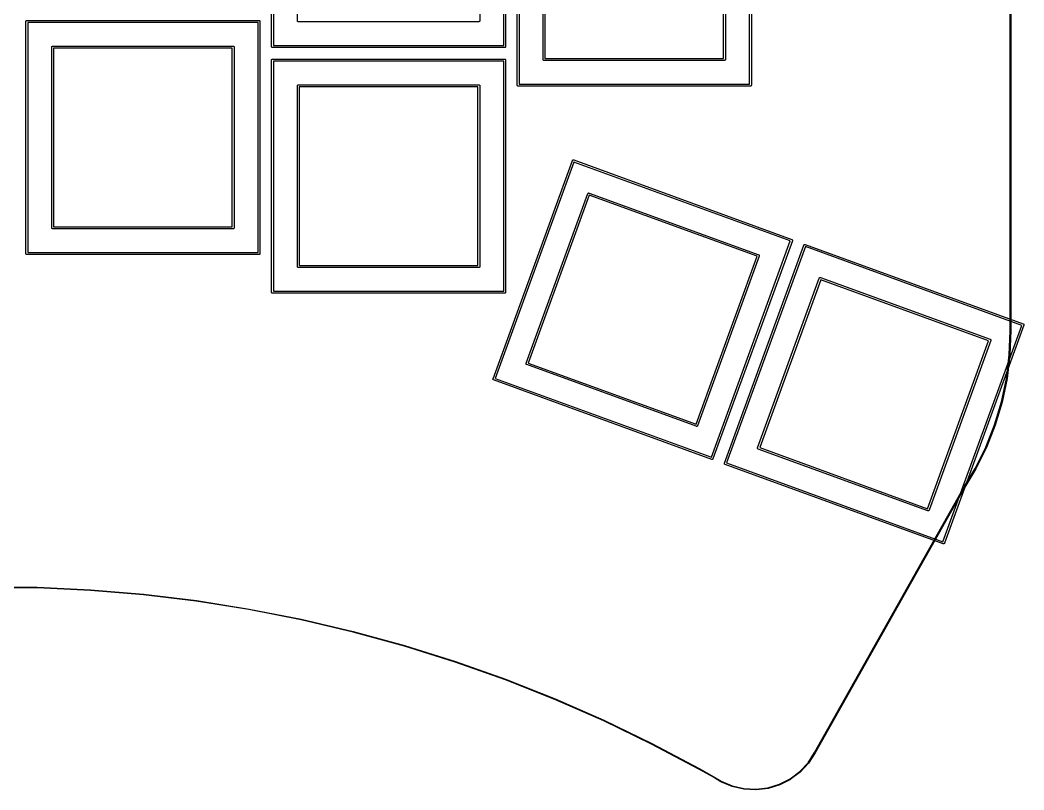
# Model space of a CAD drawing. Extents: x 38 to 193, y -155 to -33.
# Drawn here: x 114.7 to 192.5, y -154.7 to -95 of the extents above; entities that cross this region are included whole.
import ezdxf

# ---------------------------------------------------------------- set-up
doc = ezdxf.new("R2010")
doc.units = 0
doc.layers.add('BLACK', color=7, linetype='CONTINUOUS')

msp = doc.modelspace()

# ---------------------------------------------------------------- linework, layer by layer
at = {"layer": 'BLACK', "linetype": 'CONTINUOUS'}
for p, q in [((191.434, -119.091), (191.478, -45.3028)), ((191.528, -45.2982), (191.484, -119.093)), ((134.175, -97.0463), (134.175, -79.0537)), ((134.325, -79.125), (134.325, -96.975)), ((152.175, -96.975), (152.175, -79.125)), ((152.325, -79.0537), (152.325, -97.0463)), ((136.175, -95.0463), (136.175, -81.0537)), ((150.325, -81.0537), (150.325, -95.0463)), ((153.225, -100.046), (153.225, -82.0537)), ((153.375, -82.125), (153.375, -99.975)), ((171.225, -99.975), (171.225, -82.125)), ((171.375, -82.0537), (171.375, -100.046)), ((155.225, -98.0463), (155.225, -84.0537)), ((169.375, -84.0537), (169.375, -98.0463)), ((155.375, -84.125), (155.375, -97.975)), ((169.225, -97.975), (169.225, -84.125)), ((115.125, -95.1), (115.126, -95.0853)), ((115.125, -95.1037), (115.125, -95.1)), ((115.125, -113.096), (115.125, -95.1037)), ((115.126, -95.0853), (115.13, -95.0712)), ((115.13, -95.0712), (115.137, -95.0581)), ((115.137, -95.0581), (115.147, -95.0467)), ((115.147, -95.0467), (115.158, -95.0373)), ((115.158, -95.0373), (115.171, -95.0304)), ((115.171, -95.0304), (115.185, -95.0261)), ((115.185, -95.0261), (115.196, -95.025)), ((115.196, -95.025), (115.2, -95.0246)), ((115.2, -95.0246), (115.204, -95.025)), ((115.204, -95.025), (133.196, -95.025)), ((115.275, -95.175), (115.275, -113.025)), ((133.125, -95.175), (115.275, -95.175)), ((133.125, -113.025), (133.125, -95.175)), ((133.196, -95.025), (133.2, -95.0246)), ((133.2, -95.0246), (133.204, -95.025)), ((133.204, -95.025), (133.215, -95.0261)), ((133.215, -95.0261), (133.229, -95.0304)), ((133.229, -95.0304), (133.242, -95.0373)), ((133.242, -95.0373), (133.253, -95.0467)), ((133.253, -95.0467), (133.263, -95.0581)), ((133.263, -95.0581), (133.27, -95.0712)), ((133.27, -95.0712), (133.274, -95.0853)), ((133.274, -95.0853), (133.275, -95.1)), ((133.275, -95.1), (133.275, -95.1037)), ((133.275, -95.1037), (133.275, -113.096)), ((136.175, -95.05), (136.175, -95.0463)), ((136.176, -95.0647), (136.175, -95.05)), ((136.18, -95.0788), (136.176, -95.0647)), ((136.187, -95.0919), (136.18, -95.0788)), ((136.191, -95.0963), (136.187, -95.0919)), ((136.197, -95.1033), (136.191, -95.0963)), ((136.208, -95.1127), (136.197, -95.1033)), ((136.221, -95.1196), (136.208, -95.1127)), ((136.235, -95.1239), (136.221, -95.1196)), ((136.25, -95.1254), (136.235, -95.1239)), ((136.254, -95.125), (136.25, -95.1254)), ((150.246, -95.125), (136.254, -95.125)), ((150.25, -95.1254), (150.246, -95.125)), ((150.254, -95.125), (150.25, -95.1254)), ((150.265, -95.1239), (150.254, -95.125)), ((150.279, -95.1196), (150.265, -95.1239)), ((150.292, -95.1127), (150.279, -95.1196)), ((150.303, -95.1033), (150.292, -95.1127)), ((150.313, -95.0919), (150.303, -95.1033)), ((150.32, -95.0788), (150.313, -95.0919)), ((150.324, -95.0647), (150.32, -95.0788)), ((150.325, -95.05), (150.324, -95.0647)), ((150.325, -95.0463), (150.325, -95.05)), ((117.125, -97.1), (117.126, -97.0853)), ((117.125, -97.1037), (117.125, -97.1)), ((117.125, -111.096), (117.125, -97.1037)), ((117.126, -97.0853), (117.13, -97.0712)), ((117.13, -97.0712), (117.137, -97.0581)), ((117.137, -97.0581), (117.147, -97.0467)), ((117.147, -97.0467), (117.158, -97.0373)), ((117.158, -97.0373), (117.171, -97.0304)), ((117.171, -97.0304), (117.185, -97.0261)), ((117.185, -97.0261), (117.196, -97.025)), ((117.196, -97.025), (117.2, -97.0246)), ((117.2, -97.0246), (117.204, -97.025)), ((117.204, -97.025), (131.196, -97.025)), ((117.275, -97.175), (117.275, -111.025)), ((131.125, -97.175), (117.275, -97.175)), ((131.125, -111.025), (131.125, -97.175)), ((131.196, -97.025), (131.2, -97.0246)), ((131.2, -97.0246), (131.204, -97.025)), ((131.204, -97.025), (131.215, -97.0261)), ((131.215, -97.0261), (131.229, -97.0304)), ((131.229, -97.0304), (131.242, -97.0373)), ((131.242, -97.0373), (131.253, -97.0467)), ((131.253, -97.0467), (131.263, -97.0581)), ((131.263, -97.0581), (131.27, -97.0712)), ((131.27, -97.0712), (131.274, -97.0853)), ((131.274, -97.0853), (131.275, -97.1)), ((131.275, -97.1), (131.275, -97.1037)), ((131.275, -97.1037), (131.275, -111.096)), ((134.175, -97.05), (134.175, -97.0463)), ((134.176, -97.0647), (134.175, -97.05)), ((134.18, -97.0788), (134.176, -97.0647)), ((134.187, -97.0919), (134.18, -97.0788)), ((134.191, -97.0963), (134.187, -97.0919)), ((134.197, -97.1033), (134.191, -97.0963)), ((134.208, -97.1127), (134.197, -97.1033)), ((134.221, -97.1196), (134.208, -97.1127)), ((134.235, -97.1239), (134.221, -97.1196)), ((134.25, -97.1254), (134.235, -97.1239)), ((134.254, -97.125), (134.25, -97.1254)), ((152.246, -97.125), (134.254, -97.125)), ((134.325, -96.975), (152.175, -96.975)), ((152.25, -97.1254), (152.246, -97.125)), ((152.254, -97.125), (152.25, -97.1254)), ((152.265, -97.1239), (152.254, -97.125)), ((152.279, -97.1196), (152.265, -97.1239)), ((152.292, -97.1127), (152.279, -97.1196)), ((152.303, -97.1033), (152.292, -97.1127)), ((152.313, -97.0919), (152.303, -97.1033)), ((152.32, -97.0788), (152.313, -97.0919)), ((152.324, -97.0647), (152.32, -97.0788)), ((152.325, -97.05), (152.324, -97.0647)), ((152.325, -97.0463), (152.325, -97.05)), ((134.176, -98.0853), (134.18, -98.0712)), ((134.18, -98.0712), (134.187, -98.0581)), ((134.187, -98.0581), (134.197, -98.0467)), ((134.197, -98.0467), (134.208, -98.0373)), ((134.208, -98.0373), (134.221, -98.0304)), ((134.221, -98.0304), (134.235, -98.0261)), ((134.235, -98.0261), (134.246, -98.025)), ((134.246, -98.025), (134.25, -98.0246)), ((134.25, -98.0246), (134.254, -98.025)), ((134.254, -98.025), (152.246, -98.025)), ((152.246, -98.025), (152.25, -98.0246)), ((152.25, -98.0246), (152.254, -98.025)), ((152.254, -98.025), (152.265, -98.0261)), ((152.265, -98.0261), (152.279, -98.0304)), ((152.279, -98.0304), (152.292, -98.0373)), ((152.292, -98.0373), (152.303, -98.0467)), ((152.303, -98.0467), (152.313, -98.0581)), ((152.313, -98.0581), (152.32, -98.0712)), ((152.32, -98.0712), (152.324, -98.0853)), ((155.225, -98.05), (155.225, -98.0463)), ((155.226, -98.0647), (155.225, -98.05)), ((155.23, -98.0788), (155.226, -98.0647)), ((155.375, -97.975), (169.225, -97.975)), ((169.374, -98.0647), (169.37, -98.0788)), ((169.375, -98.05), (169.374, -98.0647)), ((169.375, -98.0463), (169.375, -98.05)), ((134.175, -98.1), (134.176, -98.0853)), ((134.175, -98.1037), (134.175, -98.1)), ((134.175, -116.096), (134.175, -98.1037)), ((134.325, -98.175), (134.325, -116.025)), ((152.175, -98.175), (134.325, -98.175)), ((152.175, -116.025), (152.175, -98.175)), ((152.324, -98.0853), (152.325, -98.1)), ((152.325, -98.1), (152.325, -98.1037)), ((152.325, -98.1037), (152.325, -116.096)), ((155.237, -98.0919), (155.23, -98.0788)), ((155.241, -98.0963), (155.237, -98.0919)), ((155.247, -98.1033), (155.241, -98.0963)), ((155.258, -98.1127), (155.247, -98.1033)), ((155.271, -98.1196), (155.258, -98.1127)), ((155.285, -98.1239), (155.271, -98.1196)), ((155.3, -98.1254), (155.285, -98.1239)), ((155.304, -98.125), (155.3, -98.1254)), ((169.296, -98.125), (155.304, -98.125)), ((169.3, -98.1254), (169.296, -98.125)), ((169.304, -98.125), (169.3, -98.1254)), ((169.315, -98.1239), (169.304, -98.125)), ((169.329, -98.1196), (169.315, -98.1239)), ((169.342, -98.1127), (169.329, -98.1196)), ((169.353, -98.1033), (169.342, -98.1127)), ((169.363, -98.0919), (169.353, -98.1033)), ((169.37, -98.0788), (169.363, -98.0919)), ((136.175, -100.1), (136.176, -100.085)), ((136.175, -100.104), (136.175, -100.1)), ((136.175, -114.096), (136.175, -100.104)), ((136.176, -100.085), (136.18, -100.071)), ((136.18, -100.071), (136.187, -100.058)), ((136.187, -100.058), (136.197, -100.047)), ((136.197, -100.047), (136.208, -100.037)), ((136.208, -100.037), (136.221, -100.03)), ((136.221, -100.03), (136.235, -100.026)), ((136.235, -100.026), (136.246, -100.025)), ((136.246, -100.025), (136.25, -100.025)), ((136.25, -100.025), (136.254, -100.025)), ((136.254, -100.025), (150.246, -100.025)), ((136.325, -100.175), (136.325, -114.025)), ((150.175, -100.175), (136.325, -100.175)), ((150.175, -114.025), (150.175, -100.175)), ((150.246, -100.025), (150.25, -100.025)), ((150.25, -100.025), (150.254, -100.025)), ((150.254, -100.025), (150.265, -100.026)), ((150.265, -100.026), (150.279, -100.03)), ((150.279, -100.03), (150.292, -100.037)), ((150.292, -100.037), (150.303, -100.047)), ((150.303, -100.047), (150.313, -100.058)), ((150.313, -100.058), (150.32, -100.071)), ((150.32, -100.071), (150.324, -100.085)), ((150.324, -100.085), (150.325, -100.1)), ((150.325, -100.1), (150.325, -100.104)), ((150.325, -100.104), (150.325, -114.096)), ((153.225, -100.05), (153.225, -100.046)), ((153.226, -100.065), (153.225, -100.05)), ((153.23, -100.079), (153.226, -100.065)), ((153.237, -100.092), (153.23, -100.079)), ((153.241, -100.096), (153.237, -100.092)), ((153.247, -100.103), (153.241, -100.096)), ((153.258, -100.113), (153.247, -100.103)), ((153.271, -100.12), (153.258, -100.113)), ((153.285, -100.124), (153.271, -100.12)), ((153.3, -100.125), (153.285, -100.124)), ((153.304, -100.125), (153.3, -100.125)), ((171.296, -100.125), (153.304, -100.125)), ((153.375, -99.975), (171.225, -99.975)), ((171.3, -100.125), (171.296, -100.125)), ((171.304, -100.125), (171.3, -100.125)), ((171.315, -100.124), (171.304, -100.125)), ((171.329, -100.12), (171.315, -100.124)), ((171.342, -100.113), (171.329, -100.12)), ((171.353, -100.103), (171.342, -100.113)), ((171.363, -100.092), (171.353, -100.103)), ((171.37, -100.079), (171.363, -100.092)), ((171.374, -100.065), (171.37, -100.079)), ((171.375, -100.05), (171.374, -100.065)), ((171.375, -100.046), (171.375, -100.05)), ((157.515, -105.864), (157.526, -105.854)), ((157.526, -105.854), (157.539, -105.846)), ((157.539, -105.846), (157.553, -105.841)), ((157.553, -105.841), (157.568, -105.839)), ((157.568, -105.839), (157.568, -105.839)), ((157.568, -105.839), (157.582, -105.84)), ((157.582, -105.84), (157.597, -105.844)), ((157.597, -105.844), (157.6, -105.845)), ((157.6, -105.845), (174.508, -111.999)), ((151.345, -122.8), (157.499, -105.892)), ((157.616, -106.011), (151.511, -122.784)), ((157.499, -105.892), (157.5, -105.889)), ((157.5, -105.889), (157.502, -105.885)), ((157.502, -105.885), (157.507, -105.875)), ((157.502, -105.885), (157.502, -105.885)), ((157.507, -105.875), (157.515, -105.864)), ((174.389, -112.116), (157.616, -106.011)), ((153.909, -121.605), (158.695, -108.456)), ((158.811, -108.574), (154.074, -121.589)), ((158.695, -108.452), (158.697, -108.449)), ((158.695, -108.456), (158.695, -108.452)), ((158.697, -108.449), (158.702, -108.439)), ((158.697, -108.449), (158.697, -108.449)), ((158.702, -108.439), (158.711, -108.427)), ((158.711, -108.427), (158.722, -108.417)), ((158.722, -108.417), (158.734, -108.41)), ((158.722, -108.417), (158.722, -108.417)), ((158.734, -108.41), (158.748, -108.405)), ((158.748, -108.405), (158.761, -108.403)), ((158.761, -108.403), (158.763, -108.403)), ((158.763, -108.403), (158.763, -108.403)), ((158.763, -108.403), (158.778, -108.404)), ((158.778, -108.404), (158.788, -108.406)), ((158.788, -108.406), (158.788, -108.406)), ((158.788, -108.406), (158.792, -108.407)), ((158.792, -108.407), (158.795, -108.409)), ((158.795, -108.409), (171.944, -113.195)), ((171.826, -113.311), (158.811, -108.574)), ((117.125, -111.1), (117.125, -111.096)), ((117.126, -111.115), (117.125, -111.1)), ((117.13, -111.129), (117.126, -111.115)), ((117.137, -111.142), (117.13, -111.129)), ((117.147, -111.153), (117.137, -111.142)), ((117.158, -111.163), (117.147, -111.153)), ((117.171, -111.17), (117.158, -111.163)), ((117.185, -111.174), (117.171, -111.17)), ((117.2, -111.175), (117.185, -111.174)), ((117.204, -111.175), (117.2, -111.175)), ((131.196, -111.175), (117.204, -111.175)), ((117.275, -111.025), (131.125, -111.025)), ((131.2, -111.175), (131.196, -111.175)), ((131.204, -111.175), (131.2, -111.175)), ((131.215, -111.174), (131.204, -111.175)), ((131.229, -111.17), (131.215, -111.174)), ((131.242, -111.163), (131.229, -111.17)), ((131.253, -111.153), (131.242, -111.163)), ((131.263, -111.142), (131.253, -111.153)), ((131.27, -111.129), (131.263, -111.142)), ((131.274, -111.115), (131.27, -111.129)), ((131.275, -111.1), (131.274, -111.115)), ((131.275, -111.096), (131.275, -111.1)), ((174.508, -111.999), (174.511, -112)), ((174.511, -112), (174.515, -112.002)), ((174.515, -112.002), (174.515, -112.002)), ((174.515, -112.002), (174.525, -112.007)), ((174.525, -112.007), (174.536, -112.015)), ((174.536, -112.015), (174.546, -112.026)), ((174.546, -112.026), (174.554, -112.039)), ((174.554, -112.039), (174.559, -112.053)), ((174.56, -112.082), (174.556, -112.097)), ((174.559, -112.053), (174.561, -112.068)), ((174.561, -112.068), (174.56, -112.082)), ((168.284, -128.889), (174.389, -112.116)), ((174.555, -112.1), (168.401, -129.008)), ((169.295, -129.35), (175.449, -112.442)), ((175.566, -112.561), (169.461, -129.334)), ((174.556, -112.097), (174.555, -112.1)), ((175.449, -112.442), (175.45, -112.439)), ((175.45, -112.439), (175.452, -112.435)), ((175.452, -112.435), (175.457, -112.425)), ((175.452, -112.435), (175.452, -112.435)), ((175.457, -112.425), (175.465, -112.414)), ((175.465, -112.414), (175.476, -112.404)), ((175.476, -112.404), (175.489, -112.396)), ((175.489, -112.396), (175.503, -112.391)), ((175.503, -112.391), (175.518, -112.389)), ((175.518, -112.389), (175.518, -112.389)), ((175.518, -112.389), (175.532, -112.39)), ((175.532, -112.39), (175.547, -112.394)), ((175.547, -112.394), (175.55, -112.395)), ((175.55, -112.395), (192.458, -118.549)), ((192.339, -118.666), (175.566, -112.561)), ((115.125, -113.1), (115.125, -113.096)), ((115.126, -113.115), (115.125, -113.1)), ((115.13, -113.129), (115.126, -113.115)), ((115.137, -113.142), (115.13, -113.129)), ((115.147, -113.153), (115.137, -113.142)), ((115.158, -113.163), (115.147, -113.153)), ((115.171, -113.17), (115.158, -113.163)), ((115.185, -113.174), (115.171, -113.17)), ((115.2, -113.175), (115.185, -113.174)), ((115.204, -113.175), (115.2, -113.175)), ((133.196, -113.175), (115.204, -113.175)), ((115.275, -113.025), (133.125, -113.025)), ((133.2, -113.175), (133.196, -113.175)), ((133.204, -113.175), (133.2, -113.175)), ((133.215, -113.174), (133.204, -113.175)), ((133.229, -113.17), (133.215, -113.174)), ((133.242, -113.163), (133.229, -113.17)), ((133.253, -113.153), (133.242, -113.163)), ((133.263, -113.142), (133.253, -113.153)), ((133.27, -113.129), (133.263, -113.142)), ((133.274, -113.115), (133.27, -113.129)), ((133.275, -113.1), (133.274, -113.115)), ((133.275, -113.096), (133.275, -113.1)), ((167.089, -126.326), (171.826, -113.311)), ((171.991, -113.295), (167.205, -126.444)), ((171.944, -113.195), (171.948, -113.195)), ((171.948, -113.195), (171.951, -113.197)), ((171.951, -113.197), (171.951, -113.197)), ((171.951, -113.197), (171.961, -113.202)), ((171.961, -113.202), (171.973, -113.211)), ((171.973, -113.211), (171.983, -113.222)), ((171.983, -113.222), (171.983, -113.222)), ((171.983, -113.222), (171.99, -113.234)), ((171.99, -113.234), (171.995, -113.248)), ((171.993, -113.292), (171.991, -113.295)), ((171.994, -113.288), (171.993, -113.292)), ((171.996, -113.278), (171.994, -113.288)), ((171.995, -113.248), (171.997, -113.263)), ((171.997, -113.263), (171.996, -113.278)), ((136.175, -114.1), (136.175, -114.096)), ((136.176, -114.115), (136.175, -114.1)), ((136.18, -114.129), (136.176, -114.115)), ((136.187, -114.142), (136.18, -114.129)), ((136.197, -114.153), (136.187, -114.142)), ((136.208, -114.163), (136.197, -114.153)), ((136.221, -114.17), (136.208, -114.163)), ((136.235, -114.174), (136.221, -114.17)), ((136.25, -114.175), (136.235, -114.174)), ((136.254, -114.175), (136.25, -114.175)), ((150.246, -114.175), (136.254, -114.175)), ((136.325, -114.025), (150.175, -114.025)), ((150.25, -114.175), (150.246, -114.175)), ((150.254, -114.175), (150.25, -114.175)), ((150.265, -114.174), (150.254, -114.175)), ((150.279, -114.17), (150.265, -114.174)), ((150.292, -114.163), (150.279, -114.17)), ((150.303, -114.153), (150.292, -114.163)), ((150.313, -114.142), (150.303, -114.153)), ((150.32, -114.129), (150.313, -114.142)), ((150.324, -114.115), (150.32, -114.129)), ((150.325, -114.1), (150.324, -114.115)), ((150.325, -114.096), (150.325, -114.1)), ((171.859, -128.155), (176.645, -115.006)), ((176.761, -115.124), (172.024, -128.139)), ((176.645, -115.002), (176.647, -114.999)), ((176.645, -115.006), (176.645, -115.002)), ((176.647, -114.999), (176.652, -114.989)), ((176.647, -114.999), (176.647, -114.999)), ((176.652, -114.989), (176.661, -114.977)), ((176.661, -114.977), (176.672, -114.967)), ((176.672, -114.967), (176.684, -114.96)), ((176.672, -114.967), (176.672, -114.967)), ((176.684, -114.96), (176.698, -114.955)), ((176.698, -114.955), (176.711, -114.953)), ((176.711, -114.953), (176.713, -114.953)), ((176.713, -114.953), (176.713, -114.953)), ((176.713, -114.953), (176.728, -114.954)), ((176.728, -114.954), (176.738, -114.956)), ((176.738, -114.956), (176.738, -114.956)), ((176.738, -114.956), (176.742, -114.957)), ((176.742, -114.957), (176.745, -114.959)), ((176.745, -114.959), (189.894, -119.745)), ((189.776, -119.861), (176.761, -115.124)), ((134.175, -116.1), (134.175, -116.096)), ((134.176, -116.115), (134.175, -116.1)), ((134.18, -116.129), (134.176, -116.115)), ((134.187, -116.142), (134.18, -116.129)), ((134.197, -116.153), (134.187, -116.142)), ((134.208, -116.163), (134.197, -116.153)), ((134.221, -116.17), (134.208, -116.163)), ((134.235, -116.174), (134.221, -116.17)), ((134.25, -116.175), (134.235, -116.174)), ((134.254, -116.175), (134.25, -116.175)), ((152.246, -116.175), (134.254, -116.175)), ((134.325, -116.025), (152.175, -116.025)), ((152.25, -116.175), (152.246, -116.175)), ((152.254, -116.175), (152.25, -116.175)), ((152.265, -116.174), (152.254, -116.175)), ((152.279, -116.17), (152.265, -116.174)), ((152.292, -116.163), (152.279, -116.17)), ((152.303, -116.153), (152.292, -116.163)), ((152.313, -116.142), (152.303, -116.153)), ((152.32, -116.129), (152.313, -116.142)), ((152.324, -116.115), (152.32, -116.129)), ((152.325, -116.1), (152.324, -116.115)), ((152.325, -116.096), (152.325, -116.1)), ((186.234, -135.439), (192.339, -118.666)), ((192.505, -118.65), (186.351, -135.558)), ((192.458, -118.549), (192.461, -118.55)), ((192.461, -118.55), (192.465, -118.552)), ((192.465, -118.552), (192.465, -118.552)), ((192.465, -118.552), (192.475, -118.557)), ((192.475, -118.557), (192.486, -118.565)), ((192.486, -118.565), (192.496, -118.576)), ((192.496, -118.576), (192.504, -118.589)), ((192.504, -118.589), (192.509, -118.603)), ((192.506, -118.647), (192.505, -118.65)), ((192.51, -118.632), (192.506, -118.647)), ((192.509, -118.603), (192.511, -118.618)), ((192.511, -118.618), (192.51, -118.632)), ((185.039, -132.876), (189.776, -119.861)), ((189.941, -119.845), (185.155, -132.994)), ((189.894, -119.745), (189.898, -119.745)), ((189.898, -119.745), (189.901, -119.747)), ((189.901, -119.747), (189.901, -119.747)), ((189.901, -119.747), (189.911, -119.752)), ((189.911, -119.752), (189.923, -119.761)), ((189.923, -119.761), (189.933, -119.772)), ((189.933, -119.772), (189.933, -119.772)), ((189.933, -119.772), (189.94, -119.784)), ((189.94, -119.784), (189.945, -119.798)), ((189.943, -119.842), (189.941, -119.845)), ((189.944, -119.838), (189.943, -119.842)), ((189.946, -119.828), (189.944, -119.838)), ((189.945, -119.798), (189.947, -119.813)), ((189.947, -119.813), (189.946, -119.828)), ((191.371, -120.946), (191.434, -119.091)), ((191.484, -119.093), (191.421, -120.949)), ((191.484, -119.093), (191.484, -119.093)), ((191.15, -122.788), (191.371, -120.946)), ((191.421, -120.951), (191.199, -122.795)), ((191.421, -120.949), (191.421, -120.95)), ((191.421, -120.95), (191.421, -120.951)), ((191.421, -120.951), (191.421, -120.951)), ((153.903, -121.637), (153.904, -121.622)), ((153.905, -121.652), (153.903, -121.637)), ((153.904, -121.622), (153.907, -121.608)), ((153.91, -121.666), (153.905, -121.652)), ((153.907, -121.608), (153.909, -121.605)), ((153.917, -121.678), (153.91, -121.666)), ((153.927, -121.689), (153.917, -121.678)), ((153.939, -121.698), (153.927, -121.689)), ((153.952, -121.705), (153.939, -121.698)), ((153.956, -121.705), (153.952, -121.705)), ((167.105, -126.491), (153.956, -121.705)), ((154.074, -121.589), (167.089, -126.326)), ((151.339, -122.832), (151.34, -122.818)), ((151.341, -122.847), (151.339, -122.832)), ((151.34, -122.818), (151.344, -122.803)), ((151.346, -122.861), (151.341, -122.847)), ((151.344, -122.803), (151.345, -122.8)), ((151.354, -122.874), (151.346, -122.861)), ((151.364, -122.885), (151.354, -122.874)), ((151.375, -122.893), (151.364, -122.885)), ((151.389, -122.9), (151.375, -122.893)), ((151.392, -122.901), (151.389, -122.9)), ((168.3, -129.055), (151.392, -122.901)), ((151.511, -122.784), (168.284, -128.889)), ((190.772, -124.605), (191.15, -122.788)), ((191.199, -122.797), (190.821, -124.616)), ((191.199, -122.795), (191.199, -122.797)), ((191.199, -122.797), (191.199, -122.797)), ((191.199, -122.797), (191.199, -122.797)), ((190.241, -126.382), (190.772, -124.605)), ((190.82, -124.618), (190.288, -126.398)), ((190.821, -124.617), (190.82, -124.618)), ((190.82, -124.618), (190.82, -124.618)), ((190.821, -124.616), (190.821, -124.617)), ((167.108, -126.493), (167.105, -126.491)), ((167.115, -126.495), (167.108, -126.493)), ((167.122, -126.496), (167.115, -126.495)), ((167.137, -126.497), (167.122, -126.496)), ((167.152, -126.495), (167.137, -126.497)), ((167.166, -126.49), (167.152, -126.495)), ((167.172, -126.486), (167.166, -126.49)), ((167.178, -126.483), (167.172, -126.486)), ((167.189, -126.473), (167.178, -126.483)), ((167.198, -126.461), (167.189, -126.473)), ((167.203, -126.451), (167.198, -126.461)), ((167.205, -126.448), (167.203, -126.451)), ((167.203, -126.451), (167.203, -126.451)), ((167.205, -126.444), (167.205, -126.448)), ((189.559, -128.108), (190.241, -126.382)), ((190.288, -126.4), (189.606, -128.127)), ((190.288, -126.398), (190.288, -126.399)), ((190.288, -126.399), (190.288, -126.399)), ((190.288, -126.399), (190.288, -126.4)), ((171.853, -128.187), (171.854, -128.172)), ((171.855, -128.202), (171.853, -128.187)), ((171.854, -128.172), (171.857, -128.158)), ((171.86, -128.216), (171.855, -128.202)), ((171.857, -128.158), (171.859, -128.155)), ((171.867, -128.228), (171.86, -128.216)), ((171.877, -128.239), (171.867, -128.228)), ((171.889, -128.248), (171.877, -128.239)), ((171.902, -128.255), (171.889, -128.248)), ((171.906, -128.255), (171.902, -128.255)), ((185.055, -133.041), (171.906, -128.255)), ((172.024, -128.139), (185.039, -132.876)), ((188.733, -129.769), (189.559, -128.108)), ((189.605, -128.129), (188.778, -129.792)), ((189.606, -128.127), (189.605, -128.127)), ((189.605, -128.127), (189.605, -128.129)), ((189.605, -128.129), (189.605, -128.129)), ((189.605, -128.129), (189.605, -128.129)), ((189.606, -128.127), (189.606, -128.127)), ((168.303, -129.056), (168.3, -129.055)), ((168.313, -129.059), (168.303, -129.056)), ((168.318, -129.06), (168.313, -129.059)), ((168.332, -129.061), (168.318, -129.06)), ((168.347, -129.059), (168.332, -129.061)), ((168.361, -129.054), (168.347, -129.059)), ((168.374, -129.046), (168.361, -129.054)), ((168.385, -129.036), (168.374, -129.046)), ((168.393, -129.025), (168.385, -129.036)), ((168.4, -129.011), (168.393, -129.025)), ((168.401, -129.008), (168.4, -129.011)), ((169.289, -129.382), (169.29, -129.368)), ((169.291, -129.397), (169.289, -129.382)), ((169.29, -129.368), (169.294, -129.353)), ((169.296, -129.411), (169.291, -129.397)), ((169.294, -129.353), (169.295, -129.35)), ((169.304, -129.424), (169.296, -129.411)), ((169.314, -129.435), (169.304, -129.424)), ((169.325, -129.443), (169.314, -129.435)), ((169.339, -129.45), (169.325, -129.443)), ((169.342, -129.451), (169.339, -129.45)), ((186.25, -135.605), (169.342, -129.451)), ((169.461, -129.334), (186.234, -135.439)), ((187.879, -131.186), (188.733, -129.769)), ((188.777, -129.794), (187.922, -131.213)), ((188.778, -129.792), (188.777, -129.792)), ((188.777, -129.792), (188.777, -129.794)), ((188.777, -129.794), (188.777, -129.794)), ((188.777, -129.794), (188.777, -129.794)), ((188.778, -129.792), (188.778, -129.792)), ((188.778, -129.792), (188.778, -129.792)), ((176.279, -151.787), (187.879, -131.187)), ((187.922, -131.213), (176.321, -151.813)), ((187.879, -131.187), (187.879, -131.186)), ((185.058, -133.043), (185.055, -133.041)), ((185.065, -133.045), (185.058, -133.043)), ((185.072, -133.046), (185.065, -133.045)), ((185.087, -133.047), (185.072, -133.046)), ((185.102, -133.045), (185.087, -133.047)), ((185.116, -133.04), (185.102, -133.045)), ((185.128, -133.033), (185.116, -133.04)), ((185.139, -133.023), (185.128, -133.033)), ((185.148, -133.011), (185.139, -133.023)), ((185.153, -133.001), (185.148, -133.011)), ((185.155, -132.998), (185.153, -133.001)), ((185.153, -133.001), (185.153, -133.001)), ((185.155, -132.994), (185.155, -132.998)), ((186.253, -135.606), (186.25, -135.605)), ((186.263, -135.609), (186.253, -135.606)), ((186.268, -135.61), (186.263, -135.609)), ((186.282, -135.611), (186.268, -135.61)), ((186.297, -135.609), (186.282, -135.611)), ((186.311, -135.604), (186.297, -135.609)), ((186.324, -135.596), (186.311, -135.604)), ((186.335, -135.586), (186.324, -135.596)), ((186.343, -135.575), (186.335, -135.586)), ((186.35, -135.561), (186.343, -135.575)), ((186.351, -135.558), (186.35, -135.561)), ((116, -139.019), (42.9988, -139.025)), ((43.0028, -138.975), (116.001, -138.969)), ((120.125, -139.214), (116, -139.019)), ((116.001, -138.969), (116.002, -138.97)), ((116.002, -138.97), (120.127, -139.164)), ((124.24, -139.56), (120.125, -139.214)), ((120.127, -139.164), (120.128, -139.165)), ((120.128, -139.165), (120.128, -139.165)), ((120.128, -139.165), (120.128, -139.165)), ((120.128, -139.165), (124.244, -139.511)), ((128.339, -140.057), (124.24, -139.56)), ((124.244, -139.511), (124.245, -139.511)), ((124.245, -139.511), (124.245, -139.511)), ((124.245, -139.511), (124.245, -139.511)), ((124.245, -139.511), (128.346, -140.007)), ((132.418, -140.703), (128.339, -140.057)), ((128.346, -140.007), (128.346, -140.007)), ((128.346, -140.007), (128.347, -140.007)), ((128.347, -140.007), (128.347, -140.007)), ((128.347, -140.007), (132.426, -140.654)), ((136.47, -141.499), (132.418, -140.703)), ((132.426, -140.654), (132.427, -140.654)), ((132.427, -140.654), (132.427, -140.654)), ((132.427, -140.654), (132.427, -140.654)), ((132.427, -140.654), (136.481, -141.45)), ((140.491, -142.442), (136.47, -141.499)), ((136.481, -141.45), (136.481, -141.45)), ((136.481, -141.45), (136.481, -141.45)), ((136.481, -141.45), (136.481, -141.45)), ((136.481, -141.45), (140.503, -142.394)), ((140.503, -142.394), (140.503, -142.394)), ((140.503, -142.394), (140.504, -142.394)), ((140.504, -142.394), (140.504, -142.394)), ((140.504, -142.394), (144.488, -143.484)), ((144.474, -143.532), (140.491, -142.442)), ((148.415, -144.768), (144.474, -143.532)), ((144.488, -143.484), (144.488, -143.484)), ((144.488, -143.484), (144.489, -143.484)), ((144.489, -143.484), (144.489, -143.484)), ((144.489, -143.484), (148.43, -144.72)), ((152.307, -146.146), (148.415, -144.768)), ((148.43, -144.72), (148.431, -144.72)), ((148.431, -144.72), (148.431, -144.72)), ((148.431, -144.72), (148.431, -144.72)), ((148.431, -144.72), (152.324, -146.099)), ((156.147, -147.667), (152.307, -146.146)), ((152.324, -146.099), (152.325, -146.1)), ((152.325, -146.1), (152.325, -146.1)), ((152.325, -146.1), (152.325, -146.1)), ((152.325, -146.1), (156.166, -147.621)), ((159.928, -149.327), (156.147, -147.667)), ((156.166, -147.621), (156.166, -147.621)), ((156.166, -147.621), (156.166, -147.621)), ((156.166, -147.621), (156.167, -147.621)), ((156.167, -147.621), (159.949, -149.282)), ((163.646, -151.125), (159.928, -149.327)), ((159.949, -149.282), (159.949, -149.282)), ((159.949, -149.282), (159.949, -149.282)), ((159.949, -149.282), (159.949, -149.282)), ((159.949, -149.282), (163.668, -151.08)), ((167.296, -153.058), (163.646, -151.125)), ((163.668, -151.08), (163.669, -151.08)), ((163.669, -151.08), (163.669, -151.081)), ((163.669, -151.081), (163.669, -151.081)), ((163.669, -151.081), (167.319, -153.014)), ((175.77, -152.572), (176.279, -151.787)), ((176.321, -151.814), (175.81, -152.601)), ((176.321, -151.813), (176.321, -151.814)), ((168.434, -153.696), (167.296, -153.058)), ((167.319, -153.014), (167.32, -153.014)), ((167.32, -153.014), (167.32, -153.014)), ((167.32, -153.014), (168.459, -153.653)), ((174.387, -153.817), (175.133, -153.255)), ((175.165, -153.293), (174.416, -153.858)), ((175.133, -153.255), (175.77, -152.572)), ((175.168, -153.29), (175.165, -153.293)), ((175.808, -152.604), (175.168, -153.29)), ((175.168, -153.29), (175.168, -153.29)), ((175.81, -152.601), (175.808, -152.604)), ((175.81, -152.601), (175.81, -152.601)), ((169.008, -154.049), (168.434, -153.696)), ((168.459, -153.653), (168.46, -153.653)), ((168.46, -153.653), (168.46, -153.654)), ((168.46, -153.654), (168.46, -153.654)), ((168.46, -153.654), (169.033, -154.006)), ((169.01, -154.05), (169.008, -154.049)), ((169.012, -154.051), (169.01, -154.05)), ((169.876, -154.417), (169.012, -154.051)), ((169.033, -154.006), (169.893, -154.37)), ((173.555, -154.241), (174.387, -153.817)), ((174.412, -153.861), (173.576, -154.287)), ((174.414, -153.859), (174.412, -153.861)), ((174.412, -153.861), (174.412, -153.861)), ((174.416, -153.858), (174.414, -153.859)), ((174.416, -153.858), (174.416, -153.858)), ((169.88, -154.419), (169.876, -154.417)), ((170.794, -154.629), (169.88, -154.419)), ((169.893, -154.37), (170.803, -154.58)), ((170.798, -154.63), (170.794, -154.629)), ((171.735, -154.679), (170.798, -154.63)), ((170.803, -154.58), (171.736, -154.629)), ((171.74, -154.679), (171.735, -154.679)), ((171.735, -154.679), (171.735, -154.679)), ((171.736, -154.629), (172.662, -154.515)), ((172.671, -154.564), (171.74, -154.679)), ((172.662, -154.515), (173.555, -154.241)), ((172.674, -154.563), (172.671, -154.564)), ((172.675, -154.563), (172.674, -154.563)), ((173.572, -154.288), (172.675, -154.563)), ((173.576, -154.287), (173.572, -154.288))]:
    msp.add_line(p, q, dxfattribs=at)

doc.saveas('drawing.dxf')
